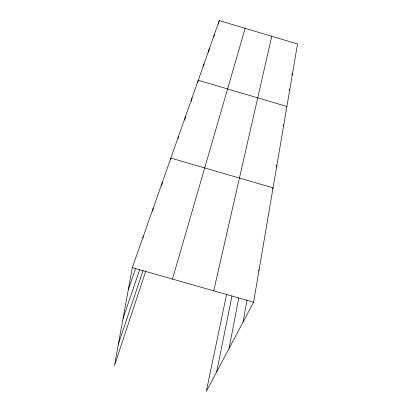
<?xml version="1.0" encoding="UTF-8"?>
<svg xmlns="http://www.w3.org/2000/svg" width="412" height="412" viewBox="0 0 412 412"><rect width="100%" height="100%" fill="white"/><g stroke="black" fill="none" stroke-linecap="round" stroke-linejoin="round"><path stroke-width="0.62" d="M226.631 294.235L206.304 391.4L253.591 302.207L297.536 43.966L219.256 20.6L132.303 267.615L114.464 365.66L145.75 271.168M243.065 322.066L247.025 300.003M229.057 348.49L238.775 297.732M142.979 237.842L143.227 236.591M216.697 371.804L231.997 295.806M152.584 211.32L153.218 208.204M161.612 185.833L162.395 182.13M170.583 159.346L170.856 158.1L273.053 187.846L272.533 189.015M178.035 138.386L178.458 136.506M184.679 120.113L185.518 116.442M213.725 290.836L271.771 36.271M191.245 101.414L192.1 97.742M197.672 82.724L198.249 80.278L286.901 106.456M203.404 66.43L204.007 63.932M208.503 52.319L209.404 48.59M213.874 36.647L214.477 34.175M218.35 24.277L219.256 20.6M172.489 279.073L245.155 28.33M118.378 344.144L143.088 270.447M123.039 318.522L139.74 269.484M128.328 289.471L135.692 268.243M291.851 75.066L292.546 73.285M289.342 90.532L289.816 89.342M283.312 125.892L283.791 124.728M276.128 167.045L276.895 165.274M258.525 270.988L259.102 269.834M132.303 267.615L253.591 302.207"/></g></svg>
